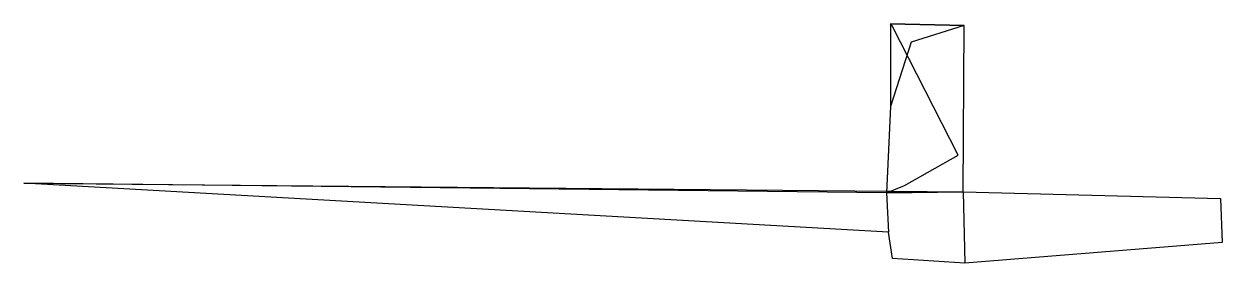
# Model space of a CAD drawing. Header units: millimetres. Extents: x -7 to 504, y 993 to 1022.
# Drawn here: x -7.2 to 138.7, y 993 to 1022 of the extents above; entities outside this region: 1.
import ezdxf

# ---------------------------------------------------------------- set-up
doc = ezdxf.new("R2010")
doc.units = ezdxf.units.MM

msp = doc.modelspace()

# ---------------------------------------------------------------- linework, layer by layer
for points in [[(138.519, 1000.83), (138.716, 995.466), (107.378, 992.976), (98.564, 993.528), (98.112, 996.736), (-7.2, 1002.706), (107.192, 1001.632), (97.838, 1001.498), (100.037, 1002.388), (106.56, 1006.08), (98.533, 1021.838), (98.331, 1022.047), (107.305, 1021.856), (100.836, 1019.824), (98.334, 1012.017)], [(497.944, 999.398), (499.893, 1002.761), (504.225, 1000.211), (502.381, 997.079), (497.944, 999.398)]]:
    msp.add_lwpolyline(points)
at = {"color": 2}
for points in [[(98.331, 1022.047), (98.334, 1012.017), (97.838, 1001.498), (107.192, 1001.632), (107.305, 1021.856), (98.331, 1022.047)], [(97.838, 1001.498), (-7.2, 1002.706)], [(97.838, 1001.498), (98.112, 996.736)], [(107.192, 1001.632), (138.519, 1000.83)], [(107.192, 1001.632), (107.378, 992.976)]]:
    msp.add_lwpolyline(points, dxfattribs=at)

doc.saveas('drawing.dxf')
